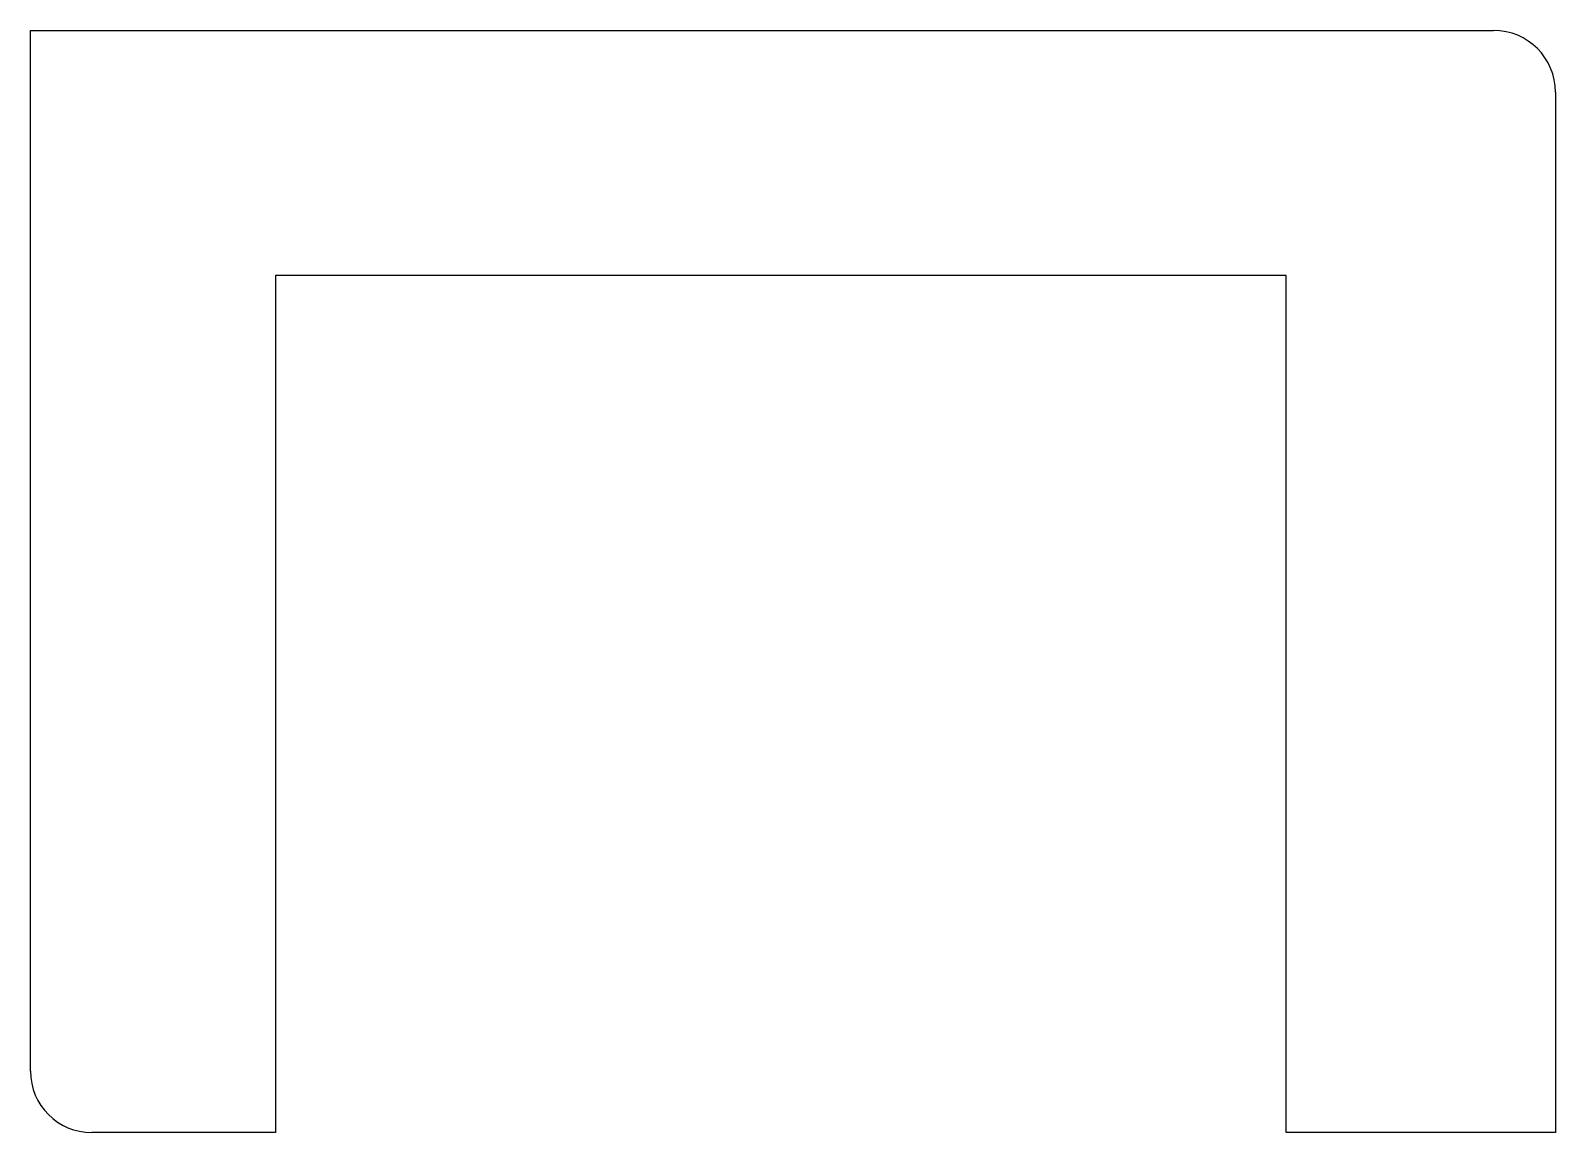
# Model space of a CAD drawing. Extents: x 768.5 to 793.1, y 354.8 to 372.6.
import ezdxf

# ---------------------------------------------------------------- set-up
doc = ezdxf.new("R2010")
doc.units = 0
doc.header["$LTSCALE"] = 0.1
doc.layers.get('0').update_dxf_attribs({"linetype": 'CONTINUOUS'})

msp = doc.modelspace()

# ---------------------------------------------------------------- linework, layer by layer
at = {"color": 7, "ltscale": 0.425}
for p, q in [((768.476, 355.796), (768.476, 372.626)), ((768.476, 372.626), (792.127, 372.626)), ((793.127, 371.626), (793.127, 354.806)), ((772.436, 368.666), (772.436, 354.806)), ((788.771, 368.666), (772.436, 368.666)), ((788.771, 354.806), (788.771, 368.666)), ((772.436, 354.806), (769.466, 354.806)), ((793.127, 354.806), (788.771, 354.806))]:
    msp.add_line(p, q, dxfattribs=at)
for centre, radius, start, end in [((792.127, 371.626), 1, 0, 90), ((769.466, 355.796), 0.99, 180.0043, 269.9945)]:
    msp.add_arc(centre, radius, start, end, dxfattribs=at)

doc.saveas('drawing.dxf')
